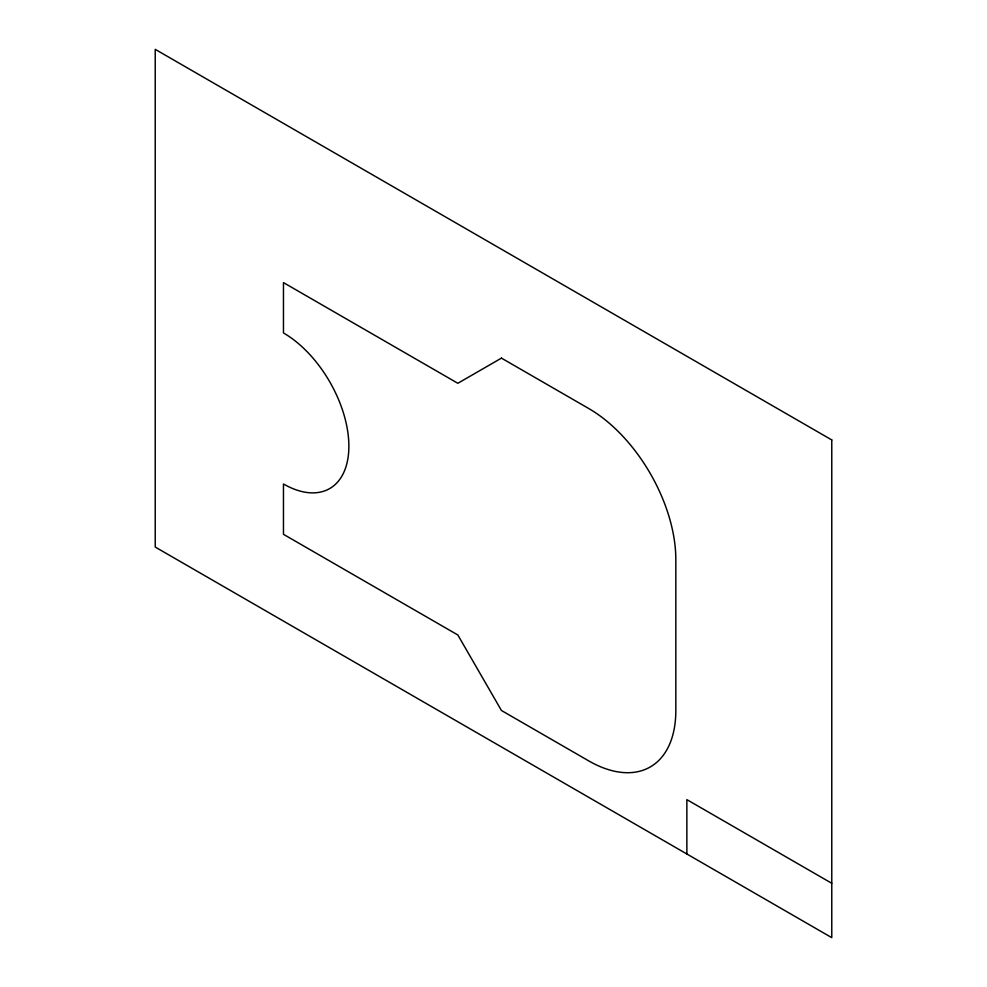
<?xml version="1.0" encoding="UTF-8"?>
<svg xmlns="http://www.w3.org/2000/svg" width="987" height="987" viewBox="0 0 987 987"><rect width="100%" height="100%" fill="white"/><g stroke="black" fill="none" stroke-linecap="round" stroke-linejoin="round"><path stroke-width="1.48" d="M831.77 883.291L686.866 799.63L686.866 853.989M501.445 358.121L457.845 383.289L283.466 282.615L283.466 332.952A92.482 53.397 60 0 1 348.867 446.21A92.482 53.397 60 0 1 283.466 483.963L283.466 534.312L457.845 634.986L501.445 710.492L588.634 760.829A123.301 71.187 60 0 0 675.824 710.492L675.824 559.469A123.301 71.187 60 0 0 588.634 408.458L501.445 358.121M831.77 439.943L155.23 49.35L155.23 547.057L831.77 937.65L831.77 439.943"/></g></svg>
